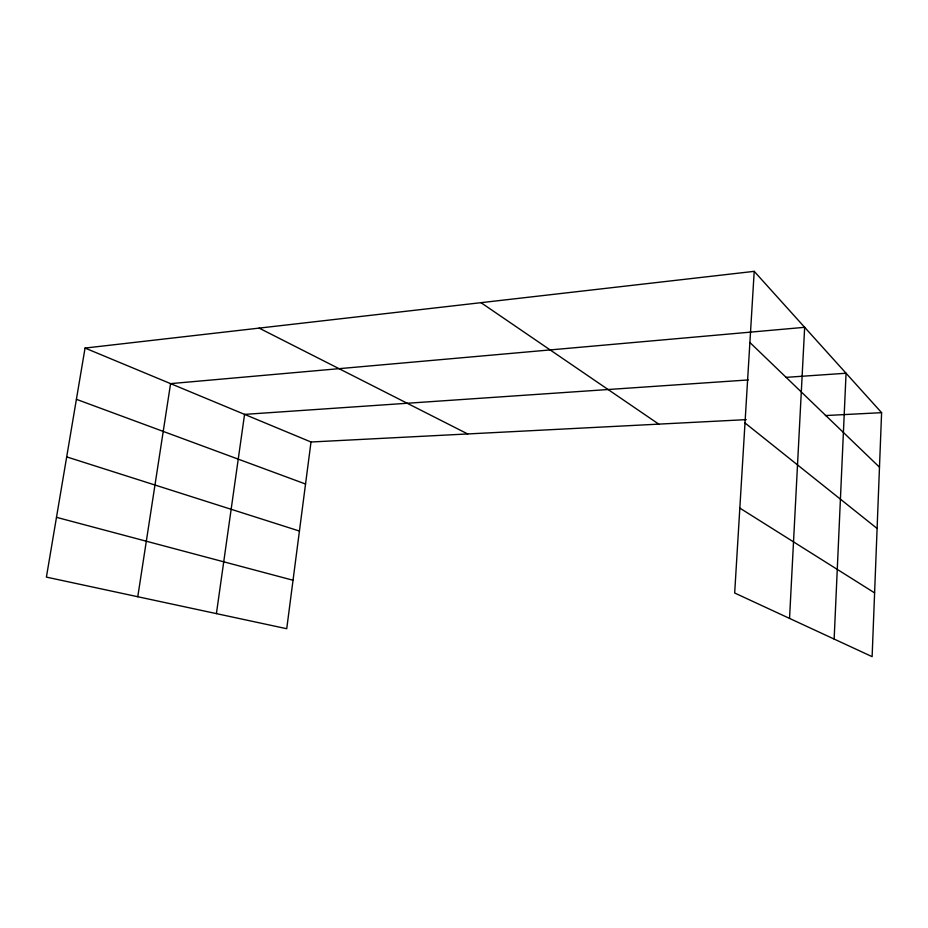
<?xml version="1.0" encoding="UTF-8"?>
<svg xmlns="http://www.w3.org/2000/svg" width="928" height="928" viewBox="0 0 928 928"><rect width="100%" height="100%" fill="white"/><g stroke="black" fill="none" stroke-linecap="round" stroke-linejoin="round"><path stroke-width="1.39" d="M754.209 271.347L881.6 412.67L872.123 656.653L734.674 593.004L754.209 271.347L85.051 348.07L46.4 577.112L286.729 628.72L311.008 442.006L85.051 348.07M834.144 639.067L846.058 373.242L785.668 377.383M789.542 618.419L804.657 327.317L170.578 383.635L137.773 596.739M216.41 613.617L244.563 414.387L748.281 379.935M311.008 442.006L746.251 419.63M825.41 415.558L881.6 412.67M56.492 517.325L293.039 580.244M66.688 456.889L299.431 531.048M76.398 399.318L305.544 484.022M259.109 328.106L467.7 433.956M739.825 508.103L874.605 592.876M480.994 302.667L658.752 424.131M744.998 422.959L877.099 528.473M749.882 342.49L879.477 467.19"/></g></svg>
